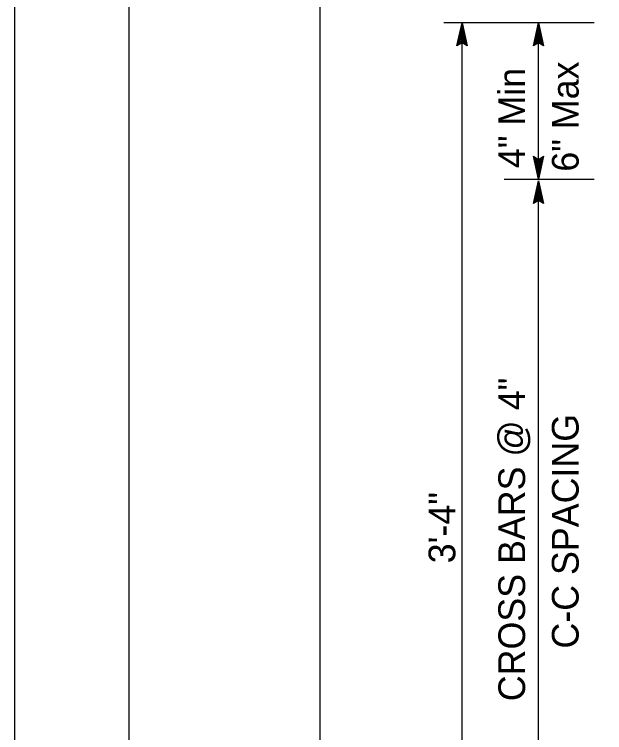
# Model space of a CAD drawing. Extents: x -894 to 866, y -472 to 714.
# Drawn here: x -894 to -739.7, y 386.5 to 574.4 of the extents above; entities that cross this region are included whole.
import ezdxf

# ---------------------------------------------------------------- set-up
doc = ezdxf.new("R2010")
doc.units = 0
for name, color, linetype in [('border_PLOTTING-ELEMENTS', 7, 'Continuous'), ('border_rw_22x34_Cut_Lines', 7, 'Continuous'), ('border_SHEET', 7, 'Continuous'), ('df_DETAIL-anno', 7, 'Continuous')]:
    doc.layers.add(name, color=color, linetype=linetype)

msp = doc.modelspace()

# ---------------------------------------------------------------- linework, layer by layer
at = {"layer": 'border_PLOTTING-ELEMENTS'}
for points in [[(-894.04, -472.44), (865.96, -472.44), (865.96, 713.56), (-894.04, 713.56)], [(-864.04, 670.56), (835.96, 670.56), (835.96, -429.44), (-864.04, -429.44)]]:
    msp.add_lwpolyline(points, close=True, dxfattribs=at)
at = {"layer": 'border_rw_22x34_Cut_Lines'}
msp.add_lwpolyline([(-864.04, 670.56), (835.96, 670.56), (835.96, -429.44), (-864.04, -429.44)], close=True, dxfattribs=at)
at = {"layer": 'border_SHEET'}
msp.add_line((-814.04, -404.44), (-814.04, 645.56), dxfattribs=at)
at = {"layer": 'df_DETAIL-anno'}
for p, q in [((-742.39, 572.19), (-781.72, 572.19)), ((-778.31, 566.19), (-776.97, 572.19)), ((-776.97, 318.19), (-776.97, 572.19)), ((-776.97, 572.19), (-776.97, 572.19)), ((-776.97, 572.19), (-775.64, 566.19)), ((-758.31, 566.19), (-756.97, 572.19)), ((-756.97, 531.27), (-756.97, 572.19)), ((-756.97, 572.19), (-756.97, 572.19)), ((-756.97, 572.19), (-755.64, 566.19)), ((-777.95, 566.41), (-776.97, 570.81)), ((-777.59, 566.64), (-776.97, 569.43)), ((-776.97, 569.43), (-776.34, 566.61)), ((-776.96, 570.8), (-775.99, 566.43)), ((-757.95, 566.41), (-756.97, 570.81)), ((-757.59, 566.64), (-756.97, 569.43)), ((-756.97, 569.43), (-756.34, 566.61)), ((-756.96, 570.8), (-755.99, 566.43)), ((-777.24, 566.82), (-776.97, 568.05)), ((-776.97, 568.05), (-776.7, 566.84)), ((-757.24, 566.82), (-756.97, 568.05)), ((-756.97, 568.05), (-756.7, 566.84)), ((-776.97, 566.99), (-778.31, 566.19)), ((-778.31, 566.19), (-778.31, 566.19)), ((-775.64, 566.19), (-776.97, 566.99)), ((-775.64, 566.19), (-775.64, 566.19)), ((-756.97, 566.99), (-758.31, 566.19)), ((-758.31, 566.19), (-758.31, 566.19)), ((-755.64, 566.19), (-756.97, 566.99)), ((-755.64, 566.19), (-755.64, 566.19)), ((-756.97, 531.27), (-758.3, 537.27)), ((-758.3, 537.27), (-758.3, 537.27)), ((-758.3, 537.27), (-756.97, 536.47)), ((-756.97, 532.66), (-757.94, 537.03)), ((-756.96, 534.03), (-757.59, 536.85)), ((-756.96, 535.41), (-757.23, 536.62)), ((-756.97, 536.47), (-755.63, 537.27)), ((-755.63, 537.27), (-756.97, 531.27)), ((-755.98, 537.05), (-756.97, 532.65)), ((-756.34, 536.82), (-756.96, 534.03)), ((-756.69, 536.64), (-756.96, 535.41)), ((-755.63, 537.27), (-755.63, 537.27)), ((-742.39, 531.19), (-765.93, 531.19)), ((-758.31, 524.89), (-756.97, 530.89)), ((-756.97, 531.27), (-756.97, 531.27)), ((-756.97, 359.5), (-756.97, 530.89)), ((-756.97, 530.89), (-756.97, 530.89)), ((-756.97, 530.89), (-755.64, 524.89)), ((-757.95, 525.11), (-756.97, 529.51)), ((-757.59, 525.34), (-756.97, 528.13)), ((-756.97, 528.13), (-756.34, 525.31)), ((-756.96, 529.5), (-755.99, 525.13)), ((-757.24, 525.52), (-756.97, 526.75)), ((-756.97, 526.75), (-756.7, 525.54)), ((-756.97, 525.69), (-758.31, 524.89)), ((-758.31, 524.89), (-758.31, 524.89)), ((-755.64, 524.89), (-756.97, 525.69)), ((-755.64, 524.89), (-755.64, 524.89))]:
    msp.add_line(p, q, dxfattribs=at)

# ---------------------------------------------------------------- texts
for s, p in [('6" Max', (-746.47, 533.25)), ('4" Min', (-760.47, 534.19)), ('CROSS BARS @ 4"', (-760.47, 394.75)), ('C-C SPACING', (-746.47, 408.52)), ('3\'-4"', (-778.72, 430.82))]:
    msp.add_text(s, height=7, rotation=90, dxfattribs=at).set_placement(p)

doc.saveas('drawing.dxf')
